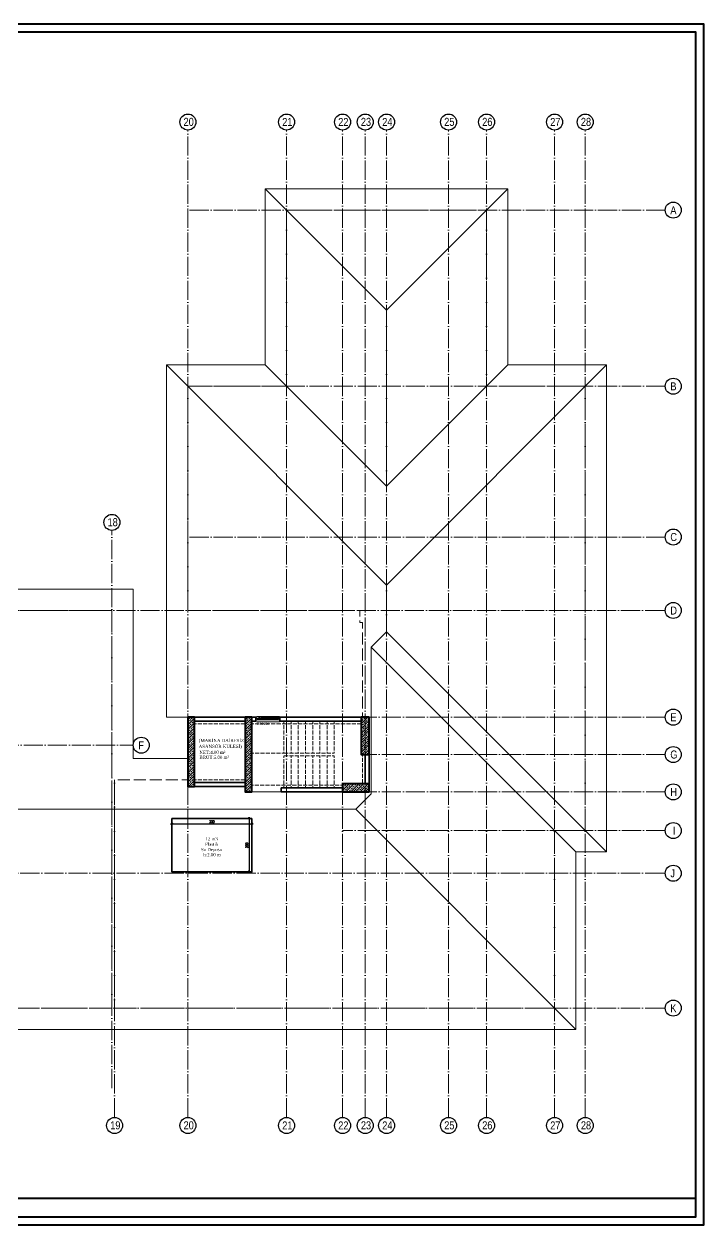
# Model space of a CAD drawing. Header units: millimetres. Extents: x 11587 to 81192, y -36083 to -25300.
# Drawn here: x 57242 to 59777, y -36083 to -31583 of the extents above; entities that cross this region are included whole.
import ezdxf

# ---------------------------------------------------------------- set-up
doc = ezdxf.new("R2010")
doc.units = ezdxf.units.MM
doc.linetypes.add('AKS', pattern=[30, 24, -3, 0, -3])
doc.linetypes.add('IZDUSUM1', pattern=[20, 7.5, -5, 7.5, 0])
for name, color, linetype, lineweight in [('rtm-aks balon', 20, 'Continuous', 25), ('rtm-aks balon yazı', 7, 'Continuous', 20), ('rtm-aks yeni', 7, 'AKS', 20), ('rtm-antet-02', 140, 'Continuous', 40), ('rtm-cam', 141, 'Continuous', 9), ('rtm-duv tugla', 22, 'Continuous', 35), ('rtm-izdusum-üst ince', 8, 'IZDUSUM1', 5), ('rtm-izdusum-üst kalın', 211, 'IZDUSUM1', 15), ('rtm-merdiven izdusum', 254, 'IZDUSUM1', 15), ('rtm-mhl-yazı-adı', 150, 'Continuous', 30), ('rtm-mhl-yazı-m2', 7, 'Continuous', 20), ('rtm-mhl-yazı-malzeme', 253, 'Continuous', 13), ('rtm-olcu-iç 01', 7, 'Continuous', 20), ('rtm-pen-ahsap', 35, 'Continuous', 13), ('rtm-plan katmanı-05', 205, 'Continuous', 20), ('rtm-plan katmanı-07', 135, 'Continuous', 9), ('rtm-tarama-betonarme', 51, 'Continuous', 15), ('rtm-tas_betonarme', 50, 'Continuous', 40)]:
    doc.layers.add(name, color=color, linetype=linetype, lineweight=lineweight)
doc.styles.add('AKSYAZI', font='ARIALN.TTF')
doc.styles.add('ARIAL', font='times.ttf')
doc.styles.add('OLCU', font='romanstw.shx', dxfattribs={"width": 0.8})
doc.styles.add('VAZ-OLCU', font='times.ttf', dxfattribs={"height": 60})
doc.dimstyles.new('RTM-IC-100', dxfattribs={"dimscale": 0.5, "dimtxt": 18, "dimasz": 15, "dimexe": 10, "dimexo": 80, "dimgap": 8, "dimtad": 1, "dimdec": 1, "dimtxsty": 'OLCU', "dimblk": 'OBLIQUE', "dimcen": 2.5, "dimdle": 10, "dimadec": 0, "dimazin": 0, "dimtfac": 1, "dimtdec": 1, "dimtix": 1, "dimtmove": 1, "dimatfit": 3, "dimldrblk": 'OBLIQUE', "dimfxl": 0, "dimarcsym": 0})
pattern_1 = [(45, (35281.351, 20249.116), (-8.980256, 8.980256), []), (45, (35290.331, 20249.116), (-8.980256, 8.980256), [6.35, -3.175])]

# ---------------------------------------------------------------- blocks, each defined once
blk = doc.blocks.new('_Oblique')
at = {"color": 0, "linetype": 'ByBlock', "lineweight": -2}
blk.add_line((-0.5, -0.5), (0.5, 0.5), dxfattribs=at)
blk = doc.blocks.new('*D11')
at = {"layer": 'Defpoints', "color": 0, "transparency": 16777216}
for p in [(57796.2, -34560.1), (58096.2, -34560.1), (58096.2, -34580.4)]:
    blk.add_point(p, dxfattribs=at)
at = {"layer": 'rtm-olcu-iç 01', "color": 0, "lineweight": -2, "transparency": 16777216}
for p, q in [((57791.2, -34580.4), (58101.2, -34580.4)), ((57796.2, -34580.4), (57796.2, -34585.4)), ((58096.2, -34580.4), (58096.2, -34585.4))]:
    blk.add_line(p, q, dxfattribs=at)
at = {"layer": 'rtm-olcu-iç 01', "color": 0, "lineweight": -2, "transparency": 16777216, "xscale": 7.5, "yscale": 7.5, "zscale": 7.5, "rotation": 180}
blk.add_blockref('_Oblique', (57796.2, -34580.4), dxfattribs=at)
at = {"layer": 'rtm-olcu-iç 01', "color": 0, "lineweight": -2, "transparency": 16777216, "xscale": 7.5, "yscale": 7.5, "zscale": 7.5}
blk.add_blockref('_Oblique', (58096.2, -34580.4), dxfattribs=at)
at = {"layer": 'rtm-olcu-iç 01', "color": 0, "transparency": 16777216, "insert": (57946.2, -34571.9), "char_height": 9, "attachment_point": 5, "style": 'OLCU'}
blk.add_mtext('300', dxfattribs=at)
blk = doc.blocks.new('*D12')
at = {"layer": 'Defpoints', "color": 0, "transparency": 16777216}
for p in [(58096.2, -34560.1), (58085.7, -34760.1), (58096.2, -34760.1)]:
    blk.add_point(p, dxfattribs=at)
at = {"layer": 'rtm-olcu-iç 01', "color": 0, "lineweight": -2, "transparency": 16777216}
for p, q in [((58085.7, -34555.1), (58085.7, -34765.1)), ((58085.7, -34560.1), (58080.7, -34560.1)), ((58085.7, -34760.1), (58080.7, -34760.1))]:
    blk.add_line(p, q, dxfattribs=at)
at = {"layer": 'rtm-olcu-iç 01', "color": 0, "lineweight": -2, "transparency": 16777216, "xscale": 7.5, "yscale": 7.5, "zscale": 7.5}
for p, rotation in [((58085.7, -34560.1), 90), ((58085.7, -34760.1), 270)]:
    blk.add_blockref('_Oblique', p, dxfattribs=dict(at, rotation=rotation))
at = {"layer": 'rtm-olcu-iç 01', "color": 0, "transparency": 16777216, "insert": (58077.2, -34660.1), "char_height": 9, "attachment_point": 5, "rotation": 90, "style": 'OLCU'}
blk.add_mtext('200', dxfattribs=at)

msp = doc.modelspace()

# ---------------------------------------------------------------- hatches: boundary and pattern name
at = {"layer": 'rtm-tarama-betonarme'}
h = msp.add_hatch(dxfattribs=at)
h.set_pattern_fill('ANSI33', color=256, scale=2, style=0)
h.set_pattern_definition(pattern_1)
h.paths.add_polyline_path([(57881.19, -34440.13), (57881.19, -34180.13), (57856.19, -34180.13), (57856.19, -34440.13)])
h = msp.add_hatch(dxfattribs=at)
h.set_pattern_fill('ANSI33', color=256, scale=2, style=0)
h.set_pattern_definition(pattern_1)
h.paths.add_polyline_path([(58096.19, -34460.13), (58096.19, -34180.13), (58071.19, -34180.13), (58071.19, -34460.13)])
h = msp.add_hatch(dxfattribs=at)
h.set_pattern_fill('ANSI33', color=256, scale=2, style=0)
h.set_pattern_definition(pattern_1)
h.paths.add_polyline_path([(58536.19, -34180.13), (58506.19, -34180.13), (58506.19, -34320.13), (58536.19, -34320.13)])
h = msp.add_hatch(dxfattribs=at)
h.set_pattern_fill('ANSI33', color=256, scale=2, style=0)
h.set_pattern_definition(pattern_1)
h.paths.add_polyline_path([(58536.19, -34460.13), (58536.19, -34430.13), (58436.19, -34430.13), (58436.19, -34460.13)])

# ---------------------------------------------------------------- linework, layer by layer
at = {"layer": 'rtm-aks balon'}
for centre in [(57856.19, -31950.13), (58226.19, -31950.13), (58436.19, -31950.13), (58521.19, -31950.13), (58601.19, -31950.13), (58833.69, -31950.13), (58976.19, -31950.13), (59231.19, -31950.13), (59346.19, -31950.13), (59676.19, -32280.13), (59676.19, -32940.13), (57571.19, -33450.13), (59676.19, -33505.13), (59676.19, -33780.13), (59676.19, -34180.13), (57681.19, -34285.13), (59676.19, -34320.13), (59676.19, -34460.13), (59676.19, -34605.13), (59676.19, -34765.13), (59676.19, -35270.13), (57581.19, -35710.13), (57856.19, -35710.13), (58226.19, -35710.13), (58436.19, -35710.13), (58521.19, -35710.13), (58601.19, -35710.13), (58833.69, -35710.13), (58976.19, -35710.13), (59231.19, -35710.13), (59346.19, -35710.13)]:
    msp.add_circle(centre, 30, dxfattribs=at)
at = {"layer": 'rtm-aks yeni', "ltscale": 3}
for p, q in [((57856.19, -35680.13), (57856.19, -31980.13)), ((58226.19, -35680.13), (58226.19, -31980.13)), ((58436.19, -35680.13), (58436.19, -31980.13)), ((58521.19, -35680.13), (58521.19, -31980.13)), ((58601.19, -35680.13), (58601.19, -31980.13)), ((58833.69, -35680.13), (58833.69, -31980.13)), ((58976.19, -35680.13), (58976.19, -31980.13)), ((59231.19, -35680.13), (59231.19, -31980.13)), ((59346.19, -35680.13), (59346.19, -31980.13)), ((59646.19, -32280.13), (57856.19, -32280.13)), ((59646.19, -32940.13), (57856.19, -32940.13)), ((57571.19, -35570.13), (57571.19, -33480.13)), ((59646.19, -33505.13), (57856.19, -33505.13)), ((51281.19, -33780.13), (59646.19, -33780.13)), ((59646.19, -34180.13), (57856.19, -34180.13)), ((53276.19, -34285.13), (57651.19, -34285.13)), ((59646.19, -34320.13), (58506.19, -34320.13)), ((57581.19, -35680.13), (57581.19, -34415.13)), ((59646.19, -34460.13), (58071.19, -34460.13)), ((59646.19, -34605.13), (58436.19, -34605.13)), ((51281.19, -34765.13), (59646.19, -34765.13)), ((51281.19, -35270.13), (59646.19, -35270.13))]:
    msp.add_line(p, q, dxfattribs=at)
at = {"layer": 'rtm-antet-02'}
for points in [[(51136.61, -31582.89), (51136.61, -36082.89), (59791.61, -36082.89), (59791.61, -31582.89), (51136.61, -31582.89)], [(51166.61, -35982.89), (59761.61, -35982.89)]]:
    msp.add_lwpolyline(points, dxfattribs=at)
msp.add_lwpolyline([(51166.61, -31612.89), (51166.61, -36052.89), (59761.61, -36052.89), (59761.61, -31612.89)], close=True, dxfattribs=at)
at = {"layer": 'rtm-cam'}
msp.add_line((58190.19, -34185.88), (58122.19, -34185.88), dxfattribs=at)
at = {"layer": 'rtm-duv tugla'}
for points in [[(58071.19, -34180.13), (57881.19, -34180.13)], [(58071.19, -34195.13), (57881.19, -34195.13)], [(58111.19, -34180.13), (58096.19, -34180.13)], [(58111.19, -34195.13), (58096.19, -34195.13)], [(58111.19, -34180.13), (58111.19, -34195.13)], [(58506.19, -34180.13), (58201.19, -34180.13)], [(58201.19, -34180.13), (58201.19, -34195.13)], [(58506.19, -34195.13), (58201.19, -34195.13)], [(58521.19, -34320.13), (58521.19, -34430.13)], [(58536.19, -34320.13), (58536.19, -34430.13)], [(57881.19, -34425.13), (58071.19, -34425.13)], [(57881.19, -34440.13), (58071.19, -34440.13)], [(58436.19, -34445.13), (58206.19, -34445.13), (58206.19, -34460.13), (58436.19, -34460.13)]]:
    msp.add_lwpolyline(points, dxfattribs=at)
msp.add_lwpolyline([(58096.19, -34560.13), (57796.19, -34560.13), (57796.19, -34760.13), (58096.19, -34760.13)], close=True, dxfattribs=at)
at = {"layer": 'rtm-izdusum-üst ince'}
for points in [[(57881.19, -34205.13), (58071.19, -34205.13)], [(58096.19, -34205.13), (58506.19, -34205.13)], [(58511.19, -34320.13), (58511.19, -34430.13)], [(57881.19, -34415.13), (58071.19, -34415.13)], [(57881.19, -34440.13), (58071.19, -34440.13)], [(58436.19, -34435.13), (58096.19, -34435.13)], [(58436.19, -34460.13), (58096.19, -34460.13)]]:
    msp.add_lwpolyline(points, dxfattribs=at)
at = {"layer": 'rtm-izdusum-üst kalın', "ltscale": 3}
msp.add_lwpolyline([(58976.19, -32280.13), (58226.19, -32280.13), (58226.19, -32940.13), (57856.19, -32940.13), (57856.19, -33780.13), (58501.19, -33780.13), (58501.19, -33825.13), (58511.19, -33825.13), (58511.19, -34180.13), (57856.19, -34180.13), (57856.19, -34415.13), (57581.19, -34415.13), (57581.19, -35270.13), (59231.19, -35270.13), (59231.19, -34605.13), (59346.19, -34605.13), (59346.19, -32940.13), (58976.19, -32940.13), (58976.19, -32280.13)], dxfattribs=at)
msp.add_lwpolyline([(53356.19, -33780.13), (57571.19, -33780.13), (57571.19, -35270.13), (53356.19, -35270.13)], close=True, dxfattribs=at)
at = {"layer": 'rtm-merdiven izdusum'}
for points in [[(58216.19, -34197.13), (58216.19, -34315.13)], [(58243.19, -34197.13), (58243.19, -34315.13)], [(58270.19, -34197.13), (58270.19, -34315.13)], [(58297.19, -34197.13), (58297.19, -34315.13)], [(58324.19, -34197.13), (58324.19, -34315.13)], [(58351.19, -34197.13), (58351.19, -34315.13)], [(58378.19, -34197.13), (58378.19, -34315.13)], [(58405.19, -34197.13), (58405.19, -34315.13)], [(58216.19, -34315.13), (58098.19, -34315.13)], [(58405.19, -34315.13), (58216.19, -34315.13)], [(58216.19, -34325.13), (58216.19, -34443.13)], [(58405.19, -34325.13), (58216.19, -34325.13)], [(58243.19, -34325.13), (58243.19, -34443.13)], [(58270.19, -34325.13), (58270.19, -34443.13)], [(58297.19, -34325.13), (58297.19, -34443.13)], [(58324.19, -34325.13), (58324.19, -34443.13)], [(58351.19, -34325.13), (58351.19, -34443.13)], [(58378.19, -34325.13), (58378.19, -34443.13)], [(58405.19, -34325.13), (58405.19, -34443.13)]]:
    msp.add_lwpolyline(points, dxfattribs=at)
at = {"layer": 'rtm-pen-ahsap'}
for p, q in [((58111.19, -34185.13), (58117.19, -34185.13)), ((58118.69, -34190.13), (58111.19, -34190.13)), ((58116.56, -34183.63), (58122.19, -34183.63)), ((58117.19, -34188.13), (58117.19, -34185.13)), ((58117.19, -34188.13), (58122.19, -34188.13)), ((58118.69, -34190.13), (58118.69, -34188.13)), ((58122.19, -34183.63), (58190.19, -34183.63)), ((58122.19, -34188.13), (58122.19, -34183.63)), ((58122.19, -34188.13), (58190.19, -34188.13)), ((58195.83, -34183.63), (58190.19, -34183.63)), ((58190.19, -34188.13), (58190.19, -34183.63)), ((58195.19, -34188.13), (58190.19, -34188.13)), ((58193.69, -34190.13), (58193.69, -34188.13)), ((58193.69, -34190.13), (58201.19, -34190.13)), ((58201.19, -34185.13), (58195.19, -34185.13)), ((58195.19, -34188.13), (58195.19, -34185.13))]:
    msp.add_line(p, q, dxfattribs=at)
for points in [[(58116.56, -34183.63), (58115.69, -34185.13)], [(58195.83, -34183.63), (58196.69, -34185.13)]]:
    msp.add_lwpolyline(points, dxfattribs=at)
at = {"layer": 'rtm-plan katmanı-05'}
msp.add_line((58071.19, -34415.13), (58071.19, -34410.13), dxfattribs=at)
at = {"layer": 'rtm-plan katmanı-05', "ltscale": 0.6}
for points in [[(58113.19, -34178.13), (58199.19, -34178.13)], [(58113.19, -34197.13), (58199.19, -34197.13)]]:
    msp.add_lwpolyline(points, dxfattribs=at)
at = {"layer": 'rtm-plan katmanı-07'}
for points in [[(53071.19, -34180.13), (53151.19, -34180.13), (53151.19, -32860.13), (52781.19, -32860.13), (52781.19, -32200.13), (51871.19, -32200.13), (51871.19, -32860.13), (51501.19, -32860.13), (51501.19, -34685.13), (51616.19, -34685.13), (51616.19, -35350.13), (59311.19, -35350.13), (59311.19, -34685.13), (59426.19, -34685.13), (59426.19, -32860.13), (59056.19, -32860.13), (59056.19, -32200.13), (58146.19, -32200.13), (58146.19, -32860.13), (57776.19, -32860.13), (57776.19, -34180.13), (57856.19, -34180.13)], [(58146.19, -32200.13), (58601.19, -32655.13)], [(59056.19, -32200.13), (58601.19, -32655.13)], [(58601.19, -32655.13), (58601.19, -33315.13)], [(57776.19, -32860.13), (58601.19, -33685.13)], [(58146.19, -32860.13), (58601.19, -33315.13)], [(59056.19, -32860.13), (58601.19, -33315.13)], [(59426.19, -32860.13), (58601.19, -33685.13)], [(53071.19, -34335.13), (53276.19, -34335.13), (53276.19, -33700.13), (57651.19, -33700.13), (57651.19, -34335.13), (57856.19, -34335.13)], [(58601.19, -33685.13), (58601.19, -33860.13)], [(58543.69, -33917.63), (58601.19, -33860.13)], [(59426.19, -34685.13), (58601.19, -33860.13)], [(59311.19, -34685.13), (58543.69, -33917.63)], [(58543.69, -33917.63), (58543.69, -34467.63)], [(58118.69, -34190.13), (58193.69, -34190.13)], [(58486.19, -34525.13), (58543.69, -34467.63)], [(52441.19, -34525.13), (58486.19, -34525.13)], [(59311.19, -35350.13), (58486.19, -34525.13)]]:
    msp.add_lwpolyline(points, dxfattribs=at)
at = {"layer": 'rtm-tas_betonarme'}
for points in [[(57881.19, -34180.13), (57856.19, -34180.13), (57856.19, -34440.13), (57881.19, -34440.13)], [(58096.19, -34180.13), (58071.19, -34180.13), (58071.19, -34460.13), (58096.19, -34460.13)], [(58536.19, -34180.13), (58506.19, -34180.13), (58506.19, -34320.13), (58536.19, -34320.13)], [(58536.19, -34430.13), (58436.19, -34430.13), (58436.19, -34460.13), (58536.19, -34460.13)]]:
    msp.add_lwpolyline(points, close=True, dxfattribs=at)

# ---------------------------------------------------------------- texts
at = {"layer": 'rtm-aks balon yazı', "char_height": 30, "width": 27.7214, "attachment_point": 7, "style": 'AKSYAZI'}
for s, insert in [('20', (57839.97, -31964.9)), ('21', (58209.97, -31964.9)), ('22', (58419.97, -31964.9)), ('23', (58504.97, -31964.9)), ('24', (58584.97, -31964.9)), ('25', (58817.47, -31964.9)), ('26', (58959.97, -31964.9)), ('27', (59214.97, -31964.9)), ('28', (59329.97, -31964.9)), ('A', (59665.4, -32295.55)), ('B', (59665.4, -32955.55)), ('18', (57554.97, -33464.9)), ('C', (59665.4, -33520.55)), ('D', (59665.4, -33795.55)), ('E', (59665.4, -34195.55)), ('F', (57670.4, -34300.55)), ('G', (59665.4, -34335.55)), ('H', (59665.4, -34475.55)), ('I', (59675.2, -34620.55)), ('J', (59665.4, -34780.55)), ('K', (59665.4, -35285.55)), ('19', (57564.97, -35724.9)), ('20', (57839.97, -35724.9)), ('21', (58209.97, -35724.9)), ('22', (58419.97, -35724.9)), ('23', (58504.97, -35724.9)), ('24', (58584.97, -35724.9)), ('25', (58817.47, -35724.9)), ('26', (58959.97, -35724.9)), ('27', (59214.97, -35724.9)), ('28', (59329.97, -35724.9))]:
    msp.add_mtext(s, dxfattribs=dict(at, insert=insert))
at = {"layer": 'rtm-mhl-yazı-adı', "style": 'ARIAL'}
for s, p in [('ASANSÖR KULESİ)', (57896.97, -34295.71)), ('(MAKİNA DAİRESİZ', (57896.97, -34273.55))]:
    msp.add_text(s, height=12, dxfattribs=at).set_placement(p)
at = {"layer": 'rtm-mhl-yazı-adı', "insert": (57945.17, -34658), "char_height": 12, "width": 110.6215, "attachment_point": 5, "style": 'ARIAL'}
msp.add_mtext('\\A1;12 m3\\PPlastik \\PSu Deposu', dxfattribs=at)
at = {"layer": 'rtm-mhl-yazı-adı', "insert": (57946.76, -34695.61), "char_height": 12, "attachment_point": 5, "style": 'ARIAL'}
msp.add_mtext('\\A1;h:2.00 m', dxfattribs=at)
at = {"layer": 'rtm-mhl-yazı-m2', "style": 'ARIAL'}
for s, p in [('NET:4.00 m² ', (57899.51, -34317.71)), ('BRÜT:5.00 m² ', (57899.51, -34336.41))]:
    msp.add_text(s, height=12, dxfattribs=at).set_placement(p)
at = {"layer": 'rtm-mhl-yazı-malzeme', "style": 'VAZ-OLCU'}
msp.add_text('P.90/230', height=8.192, rotation=0.0398, dxfattribs=at).set_placement((58115.95, -34209.08))

# ---------------------------------------------------------------- dimensions: what is measured, and where the dimension line sits
at = {"layer": 'rtm-olcu-iç 01'}
dim = msp.add_linear_dim(base=(58085.65, -34760.13), p1=(58096.19, -34560.13), p2=(58096.19, -34760.13), angle=90, dimstyle='RTM-IC-100', dxfattribs=at)
dim.commit()
dim.dimension.update_dxf_attribs({"geometry": '*D12', "text_midpoint": (58077.15, -34660.13)})
dim = msp.add_linear_dim(base=(58096.19, -34580.38), p1=(57796.19, -34560.13), p2=(58096.19, -34560.13), dimstyle='RTM-IC-100', dxfattribs=at)
dim.commit()
dim.dimension.update_dxf_attribs({"geometry": '*D11', "text_midpoint": (57946.19, -34571.88)})

doc.saveas('drawing.dxf')
